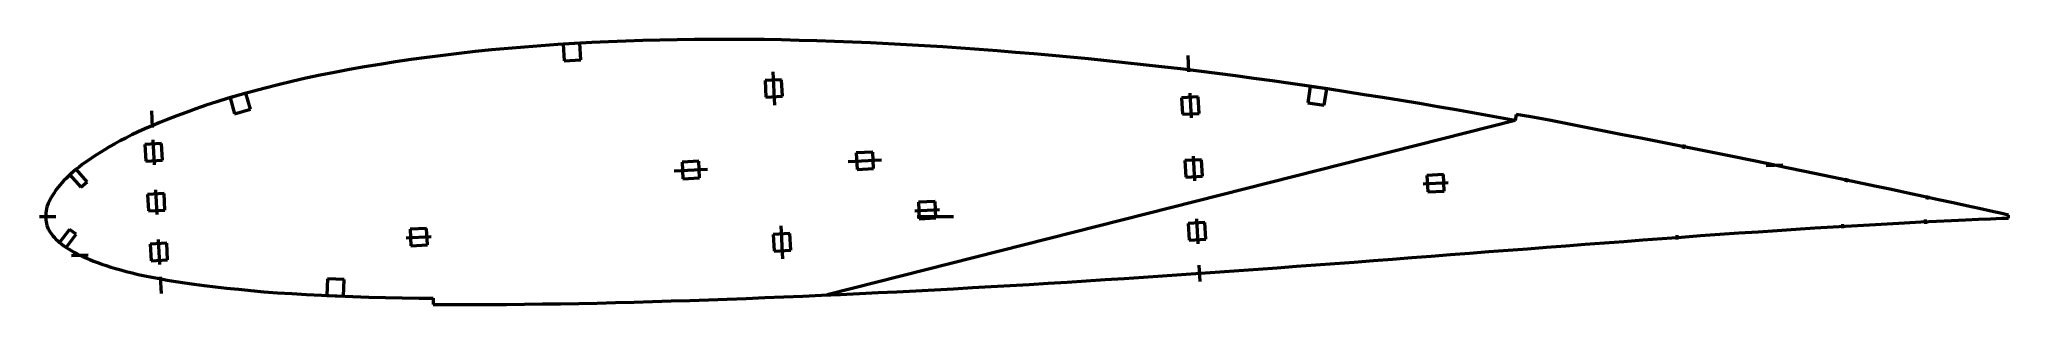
# Model space of a CAD drawing. Header units: metres. Extents: x -178 to 296, y -21 to 43.
import ezdxf

# ---------------------------------------------------------------- set-up
doc = ezdxf.new("R2010")
doc.units = ezdxf.units.M
for name, color, linetype, lineweight in [('FoilLayer', 1, 'Continuous', 50), ('StringerLayer', 1, 'Continuous', 50), ('SubLayer', 1, 'Continuous', 50)]:
    doc.layers.add(name, color=color, linetype=linetype, lineweight=lineweight)

msp = doc.modelspace()

# ---------------------------------------------------------------- linework, layer by layer
at = {"layer": 'FoilLayer'}
for p, q in [((-15.93, 42.71), (-20.1, 42.68)), ((-11.74, 42.72), (-15.93, 42.71)), ((-7.54, 42.7), (-11.74, 42.72)), ((-3.33, 42.66), (-7.54, 42.7)), ((-84.56, 38.37), (-88.37, 37.85)), ((-80.71, 38.85), (-84.56, 38.37)), ((-76.82, 39.32), (-80.71, 38.85)), ((-72.91, 39.76), (-76.82, 39.32)), ((-68.97, 40.16), (-72.91, 39.76)), ((-65, 40.52), (-68.97, 40.16)), ((-61.01, 40.86), (-65, 40.52)), ((-57, 41.17), (-61.01, 40.86)), ((-52.97, 41.45), (-57, 41.17)), ((-48.91, 41.71), (-52.97, 41.45)), ((-44.84, 41.93), (-48.91, 41.71)), ((-40.76, 42.13), (-44.84, 41.93)), ((-36.65, 42.3), (-40.76, 42.13)), ((-32.54, 42.44), (-36.65, 42.3)), ((-28.41, 42.54), (-32.54, 42.44)), ((-24.26, 42.63), (-28.41, 42.54)), ((-20.1, 42.68), (-24.26, 42.63)), ((0.89, 42.58), (-3.33, 42.66)), ((5.13, 42.48), (0.89, 42.58)), ((9.39, 42.36), (5.13, 42.48)), ((13.67, 42.22), (9.39, 42.36)), ((17.97, 42.05), (13.67, 42.22)), ((22.29, 41.86), (17.97, 42.05)), ((26.63, 41.64), (22.29, 41.86)), ((30.98, 41.4), (26.63, 41.64)), ((35.34, 41.14), (30.98, 41.4)), ((39.71, 40.88), (35.34, 41.14)), ((44.08, 40.59), (39.71, 40.88)), ((48.46, 40.27), (44.08, 40.59)), ((52.85, 39.93), (48.46, 40.27)), ((57.24, 39.57), (52.85, 39.93)), ((61.64, 39.2), (57.24, 39.57)), ((66.05, 38.81), (61.64, 39.2)), ((70.45, 38.41), (66.05, 38.81)), ((74.86, 37.99), (70.45, 38.41)), ((79.27, 37.54), (74.86, 37.99)), ((-113.71, 33.33), (-117.06, 32.55)), ((-110.28, 34.06), (-113.71, 33.33)), ((-106.77, 34.76), (-110.28, 34.06)), ((-103.2, 35.42), (-106.77, 34.76)), ((-99.56, 36.06), (-103.2, 35.42)), ((-95.87, 36.69), (-99.56, 36.06)), ((-92.14, 37.29), (-95.87, 36.69)), ((-88.37, 37.85), (-92.14, 37.29)), ((83.68, 37.06), (79.27, 37.54)), ((88.1, 36.57), (83.68, 37.06)), ((92.53, 36.08), (88.1, 36.57)), ((96.96, 35.58), (92.53, 36.08)), ((101.38, 35.05), (96.96, 35.58)), ((105.8, 34.49), (101.38, 35.05)), ((110.23, 33.9), (105.8, 34.49)), ((114.66, 33.3), (110.23, 33.9)), ((119.09, 32.69), (114.66, 33.3)), ((-132.41, 28.5), (-135.13, 27.66)), ((-129.56, 29.32), (-132.41, 28.5)), ((-126.59, 30.12), (-129.56, 29.32)), ((-123.51, 30.94), (-126.59, 30.12)), ((-120.33, 31.75), (-123.51, 30.94)), ((-117.06, 32.55), (-120.33, 31.75)), ((123.53, 32.07), (119.09, 32.69)), ((127.96, 31.43), (123.53, 32.07)), ((132.39, 30.77), (127.96, 31.43)), ((136.81, 30.08), (132.39, 30.77)), ((141.24, 29.37), (136.81, 30.08)), ((145.68, 28.66), (141.24, 29.37)), ((150.12, 27.95), (145.68, 28.66)), ((-144.77, 24.27), (-146.87, 23.46)), ((-142.55, 25.11), (-144.77, 24.27)), ((-140.2, 25.96), (-142.55, 25.11)), ((-137.73, 26.81), (-140.2, 25.96)), ((-135.13, 27.66), (-137.73, 26.81)), ((154.55, 27.23), (150.12, 27.95)), ((158.98, 26.48), (154.55, 27.23)), ((163.4, 25.7), (158.98, 26.48)), ((167.82, 24.91), (163.4, 25.7)), ((172.25, 24.1), (167.82, 24.91)), ((176.68, 23.31), (172.25, 24.1)), ((177.89, 24.62), (177.63, 23.14)), ((181.38, 24), (177.89, 24.62)), ((185.81, 23.2), (181.38, 24)), ((-155.63, 19.66), (-157.07, 18.93)), ((-154.1, 20.39), (-155.63, 19.66)), ((-152.46, 21.14), (-154.1, 20.39)), ((-150.72, 21.89), (-152.46, 21.14)), ((-148.85, 22.66), (-150.72, 21.89)), ((-146.87, 23.46), (-148.85, 22.66)), ((177.63, 23.14), (11.86, -18.92)), ((177.63, 23.14), (176.68, 23.31)), ((190.24, 22.36), (185.81, 23.2)), ((194.66, 21.5), (190.24, 22.36)), ((199.07, 20.62), (194.66, 21.5)), ((203.49, 19.73), (199.07, 20.62)), ((207.91, 18.88), (203.49, 19.73)), ((-165.04, 14.28), (-165.93, 13.69)), ((-164.1, 14.9), (-165.04, 14.28)), ((-163.09, 15.53), (-164.1, 14.9)), ((-162.03, 16.18), (-163.09, 15.53)), ((-160.9, 16.85), (-162.03, 16.18)), ((-159.7, 17.53), (-160.9, 16.85)), ((-158.43, 18.23), (-159.7, 17.53)), ((-157.07, 18.93), (-158.43, 18.23)), ((212.33, 18.03), (207.91, 18.88)), ((216.74, 17.15), (212.33, 18.03)), ((221.15, 16.26), (216.74, 17.15)), ((225.54, 15.35), (221.15, 16.26)), ((229.93, 14.45), (225.54, 15.35)), ((234.31, 13.55), (229.93, 14.45)), ((-170.89, 9.73), (-171.45, 9.2)), ((-170.3, 10.28), (-170.89, 9.73)), ((-169.68, 10.82), (-170.3, 10.28)), ((-169.02, 11.38), (-169.68, 10.82)), ((-168.31, 11.94), (-169.02, 11.38)), ((-167.56, 12.51), (-168.31, 11.94)), ((-166.77, 13.09), (-167.56, 12.51)), ((-165.93, 13.69), (-166.77, 13.09)), ((238.68, 12.67), (234.31, 13.55)), ((243.03, 11.78), (238.68, 12.67)), ((247.36, 10.87), (243.03, 11.78)), ((251.65, 9.96), (247.36, 10.87)), ((255.9, 9.06), (251.65, 9.96)), ((-174.75, 5.09), (-175.05, 4.59)), ((-174.44, 5.59), (-174.75, 5.09)), ((-174.1, 6.09), (-174.44, 5.59)), ((-173.73, 6.59), (-174.1, 6.09)), ((-173.33, 7.11), (-173.73, 6.59)), ((-172.91, 7.62), (-173.33, 7.11)), ((-172.45, 8.14), (-172.91, 7.62)), ((-171.97, 8.67), (-172.45, 8.14)), ((-171.45, 9.2), (-171.97, 8.67)), ((260.1, 8.18), (255.9, 9.06)), ((264.23, 7.32), (260.1, 8.18)), ((268.28, 6.48), (264.23, 7.32)), ((272.2, 5.64), (268.28, 6.48)), ((276, 4.81), (272.2, 5.64)), ((279.63, 4.02), (276, 4.81)), ((-176.37, 0.46), (-176.39, 0)), ((-176.39, 0), (-176.35, -0.35)), ((-176.32, 0.85), (-176.37, 0.46)), ((-176.25, 1.35), (-176.32, 0.85)), ((-176.17, 1.83), (-176.25, 1.35)), ((-176.06, 2.3), (-176.17, 1.83)), ((-175.93, 2.75), (-176.06, 2.3)), ((-175.77, 3.17), (-175.93, 2.75)), ((-175.56, 3.62), (-175.77, 3.17)), ((-175.32, 4.1), (-175.56, 3.62)), ((-175.05, 4.59), (-175.32, 4.1)), ((283.09, 3.27), (279.63, 4.02)), ((286.35, 2.57), (283.09, 3.27)), ((289.4, 1.9), (286.35, 2.57)), ((292.23, 1.28), (289.4, 1.9)), ((294.85, 0.71), (292.23, 1.28)), ((296.48, 0.36), (294.85, 0.71)), ((296.48, -0.36), (296.48, 0.36)), ((-176.35, -0.35), (-176.3, -0.82)), ((-176.3, -0.82), (-176.24, -1.27)), ((-176.24, -1.27), (-176.17, -1.71)), ((-176.17, -1.71), (-176.06, -2.13)), ((-176.06, -2.13), (-175.93, -2.54)), ((-175.93, -2.54), (-175.75, -2.96)), ((-175.75, -2.96), (-175.55, -3.37)), ((-175.55, -3.37), (-175.28, -3.79)), ((-175.28, -3.79), (-174.98, -4.21)), ((-174.98, -4.21), (-174.64, -4.64)), ((-174.64, -4.64), (-174.28, -5.06)), ((217.67, -4.94), (222.29, -4.6)), ((222.29, -4.6), (226.91, -4.28)), ((226.91, -4.28), (231.52, -3.97)), ((231.52, -3.97), (236.12, -3.66)), ((236.12, -3.66), (240.7, -3.35)), ((240.7, -3.35), (245.25, -3.05)), ((245.25, -3.05), (249.77, -2.76)), ((249.77, -2.76), (254.25, -2.47)), ((254.25, -2.47), (258.67, -2.21)), ((258.67, -2.21), (263.01, -1.97)), ((263.01, -1.97), (267.25, -1.73)), ((267.25, -1.73), (271.37, -1.51)), ((271.37, -1.51), (275.34, -1.3)), ((275.34, -1.3), (279.13, -1.11)), ((279.13, -1.11), (282.72, -0.94)), ((282.72, -0.94), (286.1, -0.79)), ((286.1, -0.79), (289.24, -0.65)), ((289.24, -0.65), (292.14, -0.52)), ((292.14, -0.52), (294.82, -0.42)), ((294.82, -0.42), (296.48, -0.36)), ((-174.28, -5.06), (-173.89, -5.47)), ((-173.89, -5.47), (-173.47, -5.88)), ((-173.47, -5.88), (-173.01, -6.28)), ((-173.01, -6.28), (-172.52, -6.68)), ((-172.52, -6.68), (-172.01, -7.07)), ((-172.01, -7.07), (-171.46, -7.45)), ((-171.46, -7.45), (-170.87, -7.83)), ((-170.87, -7.83), (-170.24, -8.2)), ((-170.24, -8.2), (-169.59, -8.57)), ((-169.59, -8.57), (-168.89, -8.94)), ((-168.89, -8.94), (-168.15, -9.31)), ((-168.15, -9.31), (-167.38, -9.68)), ((157.36, -9.53), (162, -9.17)), ((162, -9.17), (166.64, -8.81)), ((166.64, -8.81), (171.28, -8.47)), ((171.28, -8.47), (175.92, -8.14)), ((175.92, -8.14), (180.56, -7.78)), ((180.56, -7.78), (185.2, -7.4)), ((185.2, -7.4), (189.84, -7.03)), ((189.84, -7.03), (194.48, -6.68)), ((194.48, -6.68), (199.13, -6.33)), ((199.13, -6.33), (203.77, -6)), ((203.77, -6), (208.4, -5.66)), ((208.4, -5.66), (213.04, -5.29)), ((213.04, -5.29), (217.67, -4.94)), ((-167.38, -9.68), (-166.58, -10.04)), ((-166.58, -10.04), (-165.72, -10.4)), ((-165.72, -10.4), (-164.83, -10.76)), ((-164.83, -10.76), (-163.88, -11.11)), ((-163.88, -11.11), (-162.87, -11.47)), ((-162.87, -11.47), (-161.81, -11.82)), ((-161.81, -11.82), (-160.7, -12.18)), ((-160.7, -12.18), (-159.52, -12.54)), ((-159.52, -12.54), (-158.27, -12.89)), ((-158.27, -12.89), (-156.95, -13.25)), ((-156.95, -13.25), (-155.55, -13.6)), ((-155.55, -13.6), (-154.06, -13.94)), ((-154.06, -13.94), (-152.47, -14.28)), ((92.65, -14.34), (97.25, -14)), ((97.25, -14), (101.85, -13.66)), ((101.85, -13.66), (106.47, -13.34)), ((106.47, -13.34), (111.08, -13.03)), ((111.08, -13.03), (115.7, -12.72)), ((115.7, -12.72), (120.32, -12.38)), ((120.32, -12.38), (124.94, -12.01)), ((124.94, -12.01), (129.57, -11.65)), ((129.57, -11.65), (134.19, -11.3)), ((134.19, -11.3), (138.82, -10.97)), ((138.82, -10.97), (143.46, -10.64)), ((143.46, -10.64), (148.09, -10.29)), ((148.09, -10.29), (152.73, -9.91)), ((152.73, -9.91), (157.36, -9.53)), ((-152.47, -14.28), (-150.77, -14.63)), ((-150.77, -14.63), (-148.98, -14.98)), ((-148.98, -14.98), (-147.08, -15.33)), ((-147.08, -15.33), (-145.05, -15.68)), ((-145.05, -15.68), (-142.89, -16.02)), ((-142.89, -16.02), (-140.6, -16.35)), ((-140.6, -16.35), (-138.16, -16.66)), ((-138.16, -16.66), (-135.58, -16.96)), ((-135.58, -16.96), (-132.84, -17.25)), ((-132.84, -17.25), (-129.96, -17.55)), ((-129.96, -17.55), (-126.95, -17.85)), ((-126.95, -17.85), (-123.8, -18.13)), ((-123.8, -18.13), (-120.51, -18.38)), ((-120.51, -18.38), (-117.1, -18.6)), ((-117.1, -18.6), (-113.57, -18.8)), ((-113.57, -18.8), (-109.93, -18.97)), ((-109.93, -18.97), (-106.19, -19.14)), ((10.55, -18.98), (15.09, -18.77)), ((15.09, -18.77), (19.63, -18.56)), ((19.63, -18.56), (24.16, -18.35)), ((24.16, -18.35), (28.69, -18.13)), ((28.69, -18.13), (33.22, -17.9)), ((33.22, -17.9), (37.76, -17.66)), ((37.76, -17.66), (42.31, -17.4)), ((42.31, -17.4), (46.86, -17.15)), ((46.86, -17.15), (51.42, -16.9)), ((51.42, -16.9), (55.98, -16.65)), ((55.98, -16.65), (60.55, -16.39)), ((60.55, -16.39), (65.12, -16.1)), ((65.12, -16.1), (69.69, -15.8)), ((69.69, -15.8), (74.27, -15.51)), ((74.27, -15.51), (78.86, -15.22)), ((78.86, -15.22), (83.45, -14.94)), ((83.45, -14.94), (88.05, -14.66)), ((88.05, -14.66), (92.65, -14.34)), ((-106.19, -19.14), (-102.38, -19.31)), ((-102.38, -19.31), (-98.49, -19.45)), ((-98.49, -19.45), (-94.53, -19.55)), ((-94.53, -19.55), (-90.51, -19.62)), ((-90.51, -19.62), (-86.43, -19.67)), ((-86.43, -19.67), (-83, -19.69)), ((-83, -19.69), (-83.02, -21.19)), ((-83.02, -21.19), (-82.3, -21.2)), ((-82.3, -21.2), (-78.12, -21.23)), ((-78.12, -21.23), (-73.9, -21.25)), ((-73.9, -21.25), (-69.65, -21.24)), ((-69.65, -21.24), (-65.36, -21.2)), ((-65.36, -21.2), (-61.04, -21.15)), ((-61.04, -21.15), (-56.7, -21.09)), ((-56.7, -21.09), (-52.33, -21.03)), ((-52.33, -21.03), (-47.94, -20.96)), ((-47.94, -20.96), (-43.53, -20.87)), ((-43.53, -20.87), (-39.1, -20.76)), ((-39.1, -20.76), (-34.65, -20.64)), ((-34.65, -20.64), (-30.18, -20.51)), ((-30.18, -20.51), (-25.7, -20.36)), ((-25.7, -20.36), (-21.21, -20.22)), ((-21.21, -20.22), (-16.7, -20.07)), ((-16.7, -20.07), (-12.18, -19.91)), ((-12.18, -19.91), (-7.64, -19.74)), ((-7.64, -19.74), (-3.1, -19.56)), ((-3.1, -19.56), (1.45, -19.37)), ((1.45, -19.37), (6, -19.18)), ((6, -19.18), (10.55, -18.98))]:
    msp.add_line(p, q, dxfattribs=at)
at = {"layer": 'StringerLayer'}
for p, q in [((-47.72, 41.78), (-51.71, 41.53)), ((-51.71, 41.53), (-51.46, 37.54)), ((-47.47, 37.79), (-47.72, 41.78)), ((-51.46, 37.54), (-47.47, 37.79)), ((-128.12, 29.74), (-131.96, 28.63)), ((-131.96, 28.63), (-130.85, 24.78)), ((-127.01, 25.89), (-128.12, 29.74)), ((128.25, 31.39), (127.66, 27.43)), ((132.21, 30.79), (128.25, 31.39)), ((131.61, 26.84), (132.21, 30.79)), ((-130.85, 24.78), (-127.01, 25.89)), ((127.66, 27.43), (131.61, 26.84)), ((-169.04, 11.38), (-170.54, 10.07)), ((-170.54, 10.07), (-167.91, 7.05)), ((-166.41, 8.37), (-169.04, 11.38)), ((-167.91, 7.05), (-166.41, 8.37)), ((-170.64, -3.09), (-173.04, -6.29)), ((-171.45, -7.49), (-169.04, -4.29)), ((-169.04, -4.29), (-170.64, -3.09)), ((-173.04, -6.29), (-171.45, -7.49)), ((-108.48, -15.03), (-108.66, -19.03)), ((-104.48, -15.22), (-108.48, -15.03)), ((-104.67, -19.21), (-104.48, -15.22)), ((-108.66, -19.03), (-104.67, -19.21))]:
    msp.add_line(p, q, dxfattribs=at)
at = {"layer": 'SubLayer'}
for p, q in [((98.73, 38.86), (98.94, 34.87)), ((-1.2, 34.88), (-0.77, 26.89)), ((0.91, 32.99), (-3.09, 32.77)), ((-3.09, 32.77), (-2.88, 28.78)), ((-2.88, 28.78), (1.12, 28.99)), ((1.12, 28.99), (0.91, 32.99)), ((101.27, 28.86), (97.27, 28.64)), ((97.27, 28.64), (97.48, 24.65)), ((99.22, 29.75), (99.53, 23.76)), ((101.48, 24.86), (101.27, 28.86)), ((-150.91, 25.48), (-150.7, 21.48)), ((97.48, 24.65), (101.48, 24.86)), ((-148.49, 17.57), (-152.48, 17.36)), ((-152.48, 17.36), (-152.27, 13.37)), ((-150.54, 18.47), (-150.22, 12.47)), ((-148.27, 13.58), (-148.49, 17.57)), ((22.85, 15.55), (18.86, 15.34)), ((18.86, 15.34), (19.07, 11.34)), ((23.06, 11.55), (22.85, 15.55)), ((100.02, 14.58), (100.34, 8.59)), ((218.17, 16.35), (218.38, 17.33)), ((-152.27, 13.37), (-148.27, 13.58)), ((-24.95, 11.01), (-16.96, 11.43)), ((-19.07, 13.32), (-23.06, 13.11)), ((-23.06, 13.11), (-22.85, 9.12)), ((-18.86, 9.33), (-19.07, 13.32)), ((16.96, 13.23), (24.95, 13.66)), ((19.07, 11.34), (23.06, 11.55)), ((102.07, 13.69), (98.08, 13.48)), ((98.08, 13.48), (98.29, 9.49)), ((98.29, 9.49), (102.28, 9.7)), ((102.28, 9.7), (102.07, 13.69)), ((160.33, 10.15), (156.34, 9.93)), ((156.34, 9.93), (156.55, 5.94)), ((160.55, 6.15), (160.33, 10.15)), ((238.1, 12.27), (242.09, 12.49)), ((-147.85, 5.56), (-151.84, 5.35)), ((-151.84, 5.35), (-151.63, 1.35)), ((-149.9, 6.45), (-149.58, 0.46)), ((-147.64, 1.57), (-147.85, 5.56)), ((-22.85, 9.12), (-18.86, 9.33)), ((155.45, 7.88), (161.44, 8.2)), ((156.55, 5.94), (160.55, 6.15)), ((257.34, 8.25), (257.56, 9.22)), ((276.9, 4.1), (277.13, 5.07)), ((-177.89, 0), (-173.89, 0)), ((-151.63, 1.35), (-147.64, 1.57)), ((32.97, 1.38), (38.96, 1.7)), ((33.58, 0), (42.32, 0)), ((37.86, 3.64), (33.86, 3.43)), ((33.86, 3.43), (34.08, -0.57)), ((38.07, -0.35), (37.86, 3.64)), ((-84.62, -2.87), (-88.61, -3.08)), ((-88.61, -3.08), (-88.4, -7.07)), ((-84.41, -6.86), (-84.62, -2.87)), ((2.88, -4.12), (-1.12, -4.33)), ((-1.12, -4.33), (-0.91, -8.32)), ((1.2, -10.21), (0.77, -2.22)), ((3.09, -8.11), (2.88, -4.12)), ((34.08, -0.57), (38.07, -0.35)), ((102.88, -1.47), (98.88, -1.68)), ((98.88, -1.68), (99.09, -5.68)), ((100.83, -0.58), (101.15, -6.57)), ((103.09, -5.47), (102.88, -1.47)), ((216.67, -5.52), (216.61, -4.52)), ((256.58, -2.83), (256.52, -1.84)), ((276.55, -1.74), (276.49, -0.74)), ((-170.16, -9.41), (-166.16, -9.2)), ((-147.21, -6.45), (-151.21, -6.67)), ((-151.21, -6.67), (-150.99, -10.66)), ((-149.26, -5.56), (-148.94, -11.55)), ((-147, -10.45), (-147.21, -6.45)), ((-89.51, -5.13), (-83.51, -4.81)), ((-88.4, -7.07), (-84.41, -6.86)), ((-0.91, -8.32), (3.09, -8.11)), ((99.09, -5.68), (103.09, -5.47)), ((-150.99, -10.66), (-147, -10.45)), ((101.42, -11.69), (101.63, -15.68)), ((-148.78, -14.57), (-148.57, -18.56))]:
    msp.add_line(p, q, dxfattribs=at)

doc.saveas('drawing.dxf')
